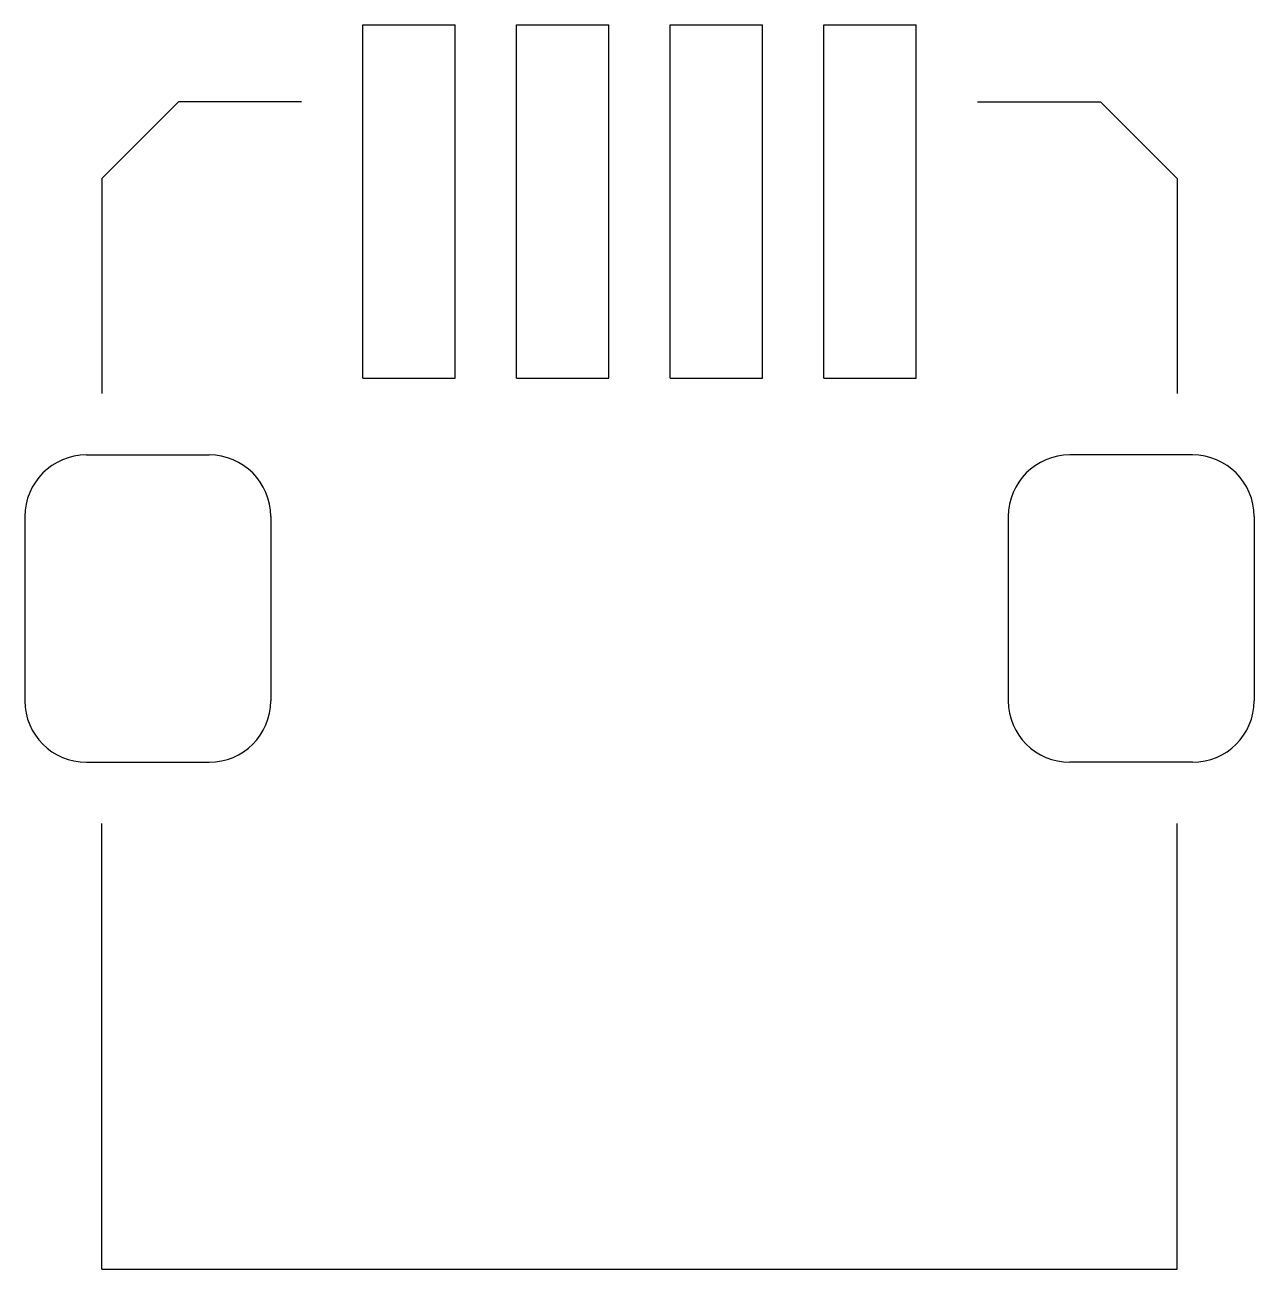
# Model space of a CAD drawing. Header units: inches. Extents: x -2 to 2, y -2.15 to 1.9.
import ezdxf

# ---------------------------------------------------------------- set-up
doc = ezdxf.new("R2010")
doc.units = ezdxf.units.IN
doc.header["$MEASUREMENT"] = 0

msp = doc.modelspace()

# ---------------------------------------------------------------- linework, layer by layer
for p, q in [((-0.9, 1.9), (-0.6, 1.9)), ((-0.9, 0.75), (-0.9, 1.9)), ((-0.6, 0.75), (-0.6, 1.9)), ((-0.4, 1.9), (-0.1, 1.9)), ((-0.4, 0.75), (-0.4, 1.9)), ((-0.1, 0.75), (-0.1, 1.9)), ((0.1, 1.9), (0.4, 1.9)), ((0.1, 0.75), (0.1, 1.9)), ((0.4, 0.75), (0.4, 1.9)), ((0.6, 1.9), (0.9, 1.9)), ((0.6, 0.75), (0.6, 1.9)), ((0.9, 0.75), (0.9, 1.9)), ((-1.75, 1.4), (-1.5, 1.65)), ((-1.1, 1.65), (-1.5, 1.65)), ((1.1, 1.65), (1.5, 1.65)), ((1.75, 1.4), (1.5, 1.65)), ((-1.75, 1.4), (-1.75, 0.7)), ((1.75, 1.4), (1.75, 0.7)), ((-0.9, 0.75), (-0.6, 0.75)), ((-0.4, 0.75), (-0.1, 0.75)), ((0.1, 0.75), (0.4, 0.75)), ((0.6, 0.75), (0.9, 0.75)), ((-1.8, 0.5), (-1.4, 0.5)), ((1.8, 0.5), (1.4, 0.5)), ((-2, 0.3), (-2, -0.3)), ((-1.2, 0.3), (-1.2, -0.3)), ((1.2, 0.3), (1.2, -0.3)), ((2, 0.3), (2, -0.3)), ((-1.8, -0.5), (-1.4, -0.5)), ((1.8, -0.5), (1.4, -0.5)), ((-1.75, -2.15), (-1.75, -0.7)), ((1.75, -2.15), (1.75, -0.7)), ((-1.75, -2.15), (1.75, -2.15))]:
    msp.add_line(p, q)
for centre, start, end in [((-1.8, 0.3), 90, 180), ((-1.4, 0.3), 0, 90), ((1.4, 0.3), 90, 180), ((1.8, 0.3), 0, 90), ((-1.8, -0.3), 180, 270), ((-1.4, -0.3), 270, 0), ((1.4, -0.3), 180, 270), ((1.8, -0.3), 270, 0)]:
    msp.add_arc(centre, 0.2, start, end)

doc.saveas('drawing.dxf')
